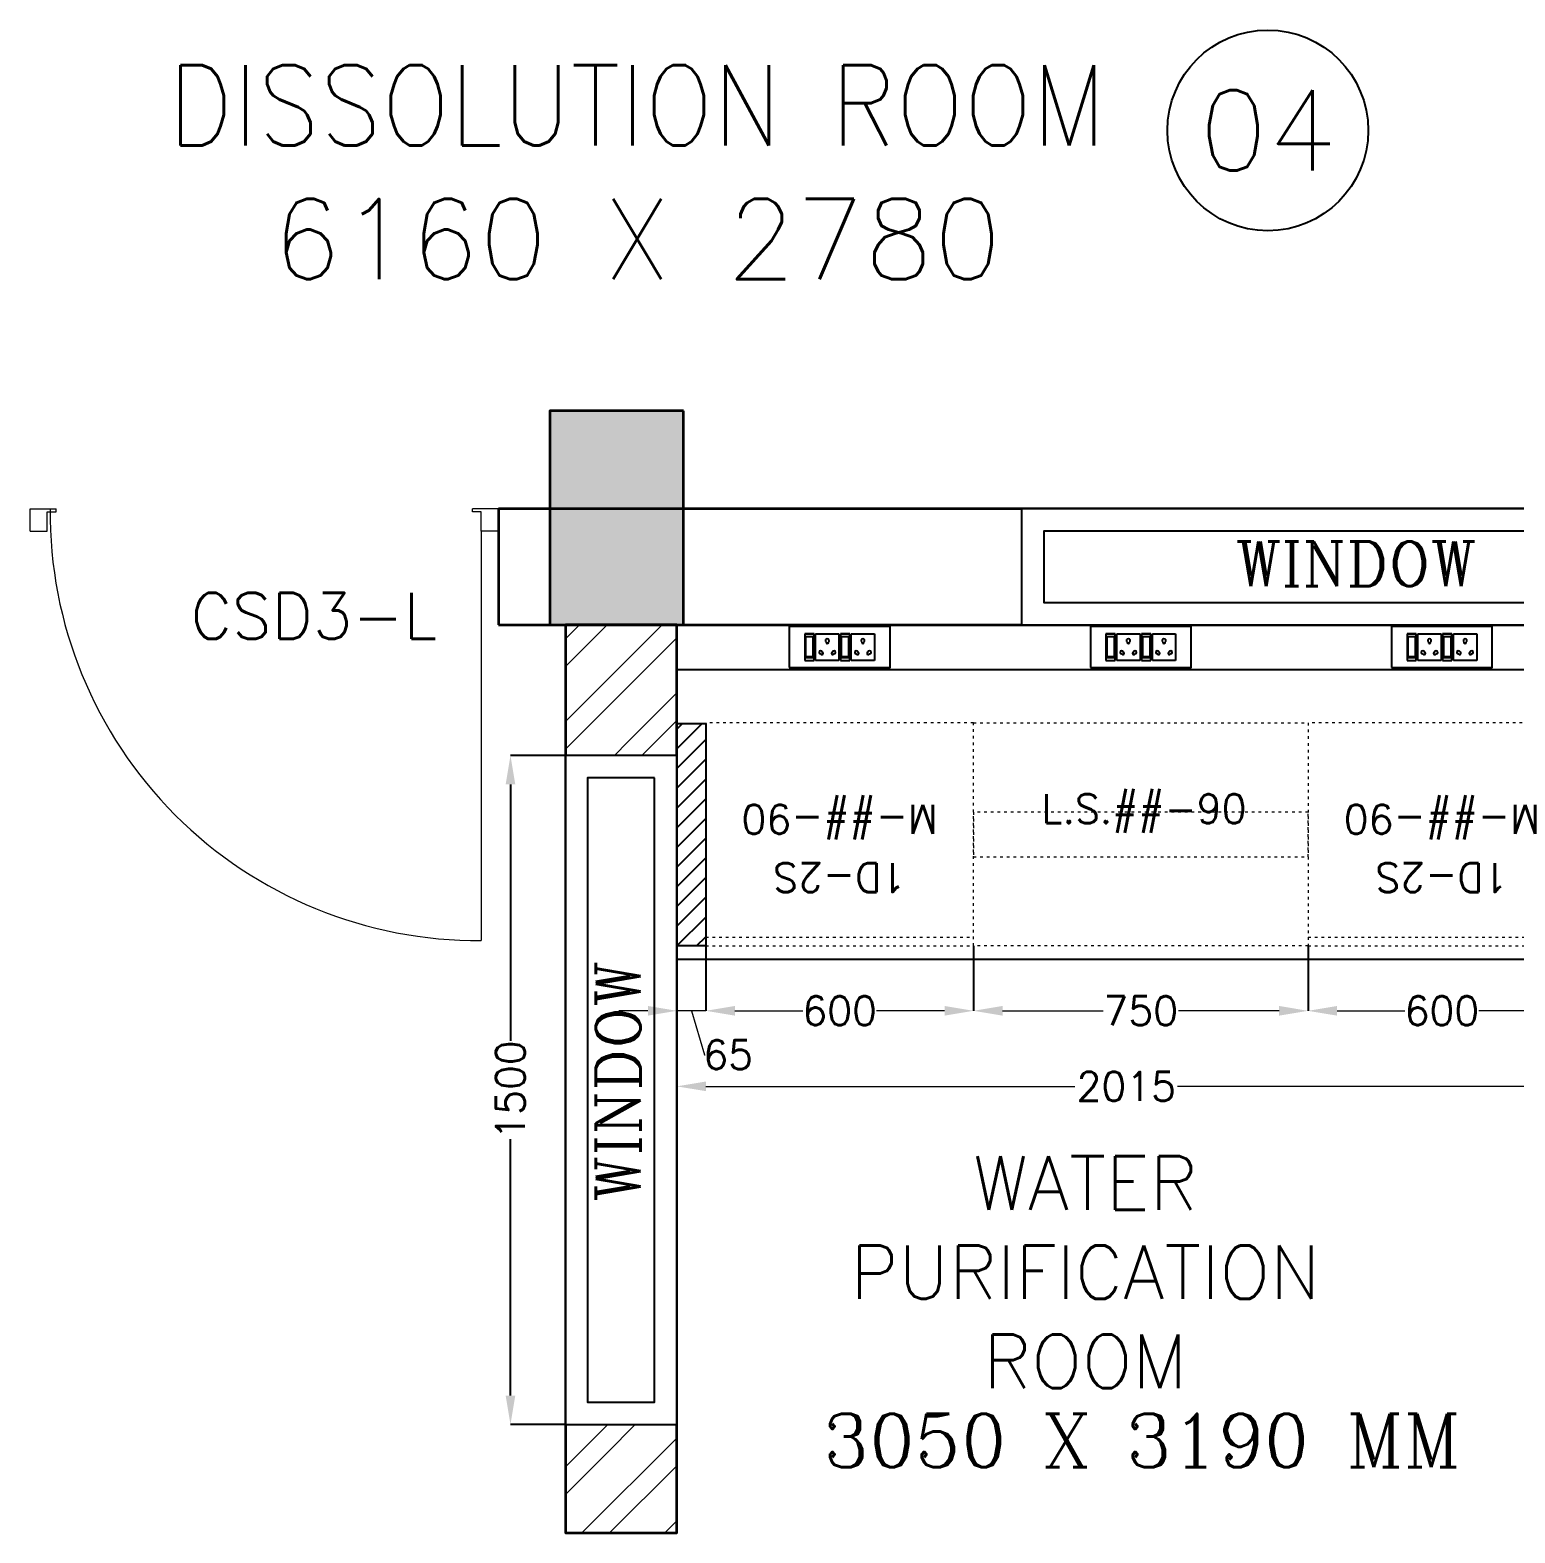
# Model space of a CAD drawing. Extents: x -52083 to 49512, y -145230 to 20224.
# Drawn here: x -28813 to -25484, y -129497 to -126127 of the extents above; entities that cross this region are included whole.
import ezdxf
from ezdxf.enums import TextEntityAlignment as Align

# ---------------------------------------------------------------- set-up
doc = ezdxf.new("R2010")
doc.units = 0
doc.header["$LTSCALE"] = 0.5
doc.header["$MEASUREMENT"] = 0
doc.header["$PDMODE"] = 32
doc.linetypes.add('ACAD_ISO03W100', pattern=[30, 12, -18])
for name, color, linetype, lineweight in [('1050x2100 Door', 6, 'Continuous', 5), ('COL', 1, 'Continuous', 35), ('DIM', 3, 'Continuous', 5), ('Hatch-1', 8, 'Continuous', 5), ('Sa-Block Text', 7, 'Continuous', 18), ('wall-1', 7, 'Continuous', 35)]:
    doc.layers.add(name, color=color, linetype=linetype, lineweight=lineweight)
for name, color, linetype in [('PDF_Text', 5, 'Continuous'), ('SA-6MRP', 1, 'Continuous'), ('SA-6MUP', 223, 'Continuous'), ('SA-FUR', 3, 'Continuous'), ('SA-Voice', 5, 'Continuous')]:
    doc.layers.add(name, color=color, linetype=linetype)
doc.styles.add('RomanS', font='romans.shx')
doc.styles.get("Standard").update_dxf_attribs({"font": 'romans.shx'})
doc.dimstyles.new('Sa-dim', dxfattribs={"dimtxt": 65, "dimasz": 65, "dimexe": 0, "dimexo": 0, "dimtad": 0, "dimdec": 0, "dimdsep": 46, "dimtxsty": 'Standard', "dimcen": 0, "dimclrd": 256, "dimclre": 7, "dimclrt": 1, "dimadec": 0, "dimazin": 0, "dimtfac": 1, "dimtdec": 0, "dimtmove": 0, "dimatfit": 3, "dimfxl": 1, "dimlwd": -1, "dimarcsym": 0})

# ---------------------------------------------------------------- blocks, each defined once
blk = doc.blocks.new('A$C054a1436')
at = {"color": 1}
blk.add_circle((225, 225), 225, dxfattribs=at)
blk.add_attdef('T1', text='', height=180).set_placement((225, 225), align=Align.MIDDLE_CENTER)
blk = doc.blocks.new('*U172')
at = {"color": 5}
blk.add_wipeout([(50, 400), (50, 250), (1450, 250), (1450, 400)], dxfattribs=at)
blk.add_wipeout([(0, 450), (0, 200), (1500, 200), (1500, 450)], dxfattribs=at)
for points in [[(0, 450), (0, 200), (1500, 200), (1500, 450)], [(50, 400), (50, 250), (1450, 250), (1450, 400)]]:
    blk.add_lwpolyline(points, close=True, dxfattribs=at)
blk = doc.blocks.new('*U118')
at = {"layer": 'SA-FUR', "color": 230, "linetype": 'ACAD_ISO03W100', "lineweight": 13}
blk.add_line((600, 20), (0, 20), dxfattribs=at)
blk.add_lwpolyline([(0, 500), (600, 500), (600, 0), (0, 0)], close=True, dxfattribs=at)
at = {"layer": 'SA-FUR', "color": 7}
for tag, p in [('TAG', (300, 316.2)), ('TAG-2', (300, 185.8))]:
    blk.add_attdef(tag, text='', height=65, rotation=180, dxfattribs=at).set_placement(p, align=Align.CENTER)
blk = doc.blocks.new('*U92')
at = {"layer": 'SA-FUR', "color": 230, "linetype": 'ACAD_ISO03W100', "lineweight": 13}
for points in [[(750, 500), (0, 500), (0, 0), (750, 0)], [(750, 200), (0, 200), (0, 300), (750, 300)]]:
    blk.add_lwpolyline(points, close=True, dxfattribs=at)
at = {"layer": 'SA-FUR', "color": 7}
blk.add_attdef('TAG-2', text='', height=65, dxfattribs=at).set_placement((382.1, 224.8), align=Align.CENTER)
blk = doc.blocks.new('*U120')
at = {"color": 1}
blk.add_lwpolyline([(-2125, 0), (620, 0), (620, 100), (-2125, 100)], close=True, dxfattribs=at)
blk = doc.blocks.new('*D891')
at = {"layer": 'Defpoints', "color": 0}
for p in [(-25947.5, -128180.7), (-25347.5, -128180.7), (-25947.5, -128326.2)]:
    blk.add_point(p, dxfattribs=at)
at = {"layer": 'DIM', "color": 7, "lineweight": -2}
for p, q in [((-25947.5, -128180.7), (-25947.5, -128326.2)), ((-25347.5, -128180.7), (-25347.5, -128326.2))]:
    blk.add_line(p, q, dxfattribs=at)
at = {"layer": 'DIM'}
for p, q in [((-25882.5, -128326.2), (-25730.2, -128326.2)), ((-25412.5, -128326.2), (-25564.9, -128326.2))]:
    blk.add_line(p, q, dxfattribs=at)
for points in [[(-25882.5, -128315.3), (-25882.5, -128337), (-25947.5, -128326.2)], [(-25412.5, -128315.3), (-25412.5, -128337), (-25347.5, -128326.2)]]:
    blk.add_solid(points, dxfattribs=at)
at = {"layer": 'DIM', "color": 1, "insert": (-25647.5, -128326.2), "char_height": 65, "attachment_point": 5}
blk.add_mtext('600', dxfattribs=at)
blk = doc.blocks.new('*D892')
at = {"layer": 'Defpoints', "color": 0}
for p in [(-26697.5, -128180.7), (-25947.5, -128180.7), (-26697.5, -128326.2)]:
    blk.add_point(p, dxfattribs=at)
at = {"layer": 'DIM', "color": 7, "lineweight": -2}
for p, q in [((-26697.5, -128180.7), (-26697.5, -128326.2)), ((-25947.5, -128180.7), (-25947.5, -128326.2))]:
    blk.add_line(p, q, dxfattribs=at)
at = {"layer": 'DIM'}
for p, q in [((-26632.5, -128326.2), (-26406.7, -128326.2)), ((-26012.5, -128326.2), (-26238.3, -128326.2))]:
    blk.add_line(p, q, dxfattribs=at)
for points in [[(-26632.5, -128315.3), (-26632.5, -128337), (-26697.5, -128326.2)], [(-26012.5, -128315.3), (-26012.5, -128337), (-25947.5, -128326.2)]]:
    blk.add_solid(points, dxfattribs=at)
at = {"layer": 'DIM', "color": 1, "insert": (-26322.5, -128326.2), "char_height": 65, "attachment_point": 5}
blk.add_mtext('750', dxfattribs=at)
blk = doc.blocks.new('*D893')
at = {"layer": 'Defpoints', "color": 0}
for p in [(-27297.5, -128180.7), (-26697.5, -128180.7), (-27297.5, -128326.2)]:
    blk.add_point(p, dxfattribs=at)
at = {"layer": 'DIM', "color": 7, "lineweight": -2}
for p, q in [((-27297.5, -128180.7), (-27297.5, -128326.2)), ((-26697.5, -128180.7), (-26697.5, -128326.2))]:
    blk.add_line(p, q, dxfattribs=at)
at = {"layer": 'DIM'}
for p, q in [((-27232.5, -128326.2), (-27080.2, -128326.2)), ((-26762.5, -128326.2), (-26914.9, -128326.2))]:
    blk.add_line(p, q, dxfattribs=at)
for points in [[(-27232.5, -128315.3), (-27232.5, -128337), (-27297.5, -128326.2)], [(-26762.5, -128315.3), (-26762.5, -128337), (-26697.5, -128326.2)]]:
    blk.add_solid(points, dxfattribs=at)
at = {"layer": 'DIM', "color": 1, "insert": (-26997.5, -128326.2), "char_height": 65, "attachment_point": 5}
blk.add_mtext('600', dxfattribs=at)
blk = doc.blocks.new('*D894')
at = {"layer": 'Defpoints', "color": 0}
for p in [(-27362.5, -128180.7), (-27297.5, -128180.7), (-27362.5, -128326.2)]:
    blk.add_point(p, dxfattribs=at)
at = {"layer": 'DIM', "color": 7, "lineweight": -2}
for p, q in [((-27362.5, -128180.7), (-27362.5, -128326.2)), ((-27297.5, -128180.7), (-27297.5, -128326.2))]:
    blk.add_line(p, q, dxfattribs=at)
at = {"layer": 'DIM'}
for p, q in [((-27427.5, -128326.2), (-27492.5, -128326.2)), ((-27297.5, -128326.2), (-27362.5, -128326.2)), ((-27297.5, -128326.2), (-27362.5, -128326.2)), ((-27330, -128326.2), (-27300.5, -128424.6)), ((-27232.5, -128326.2), (-27167.5, -128326.2)), ((-27300.5, -128424.6), (-27299.2, -128424.6))]:
    blk.add_line(p, q, dxfattribs=at)
for points in [[(-27427.5, -128315.3), (-27427.5, -128337), (-27362.5, -128326.2)], [(-27232.5, -128315.3), (-27232.5, -128337), (-27297.5, -128326.2)]]:
    blk.add_solid(points, dxfattribs=at)
at = {"layer": 'DIM', "color": 1, "insert": (-27247.5, -128424.6), "char_height": 65, "attachment_point": 5}
blk.add_mtext('65', dxfattribs=at)
blk = doc.blocks.new('*D901')
at = {"layer": 'Defpoints', "color": 0}
for p in [(-27362.5, -128210.7), (-25347.5, -128210.7), (-27362.5, -128495.5)]:
    blk.add_point(p, dxfattribs=at)
at = {"layer": 'DIM', "color": 7, "lineweight": -2}
for p, q in [((-27362.5, -128210.7), (-27362.5, -128495.5)), ((-25347.5, -128210.7), (-25347.5, -128495.5))]:
    blk.add_line(p, q, dxfattribs=at)
at = {"layer": 'DIM'}
for p, q in [((-27297.5, -128495.5), (-26470.2, -128495.5)), ((-25412.5, -128495.5), (-26239.9, -128495.5))]:
    blk.add_line(p, q, dxfattribs=at)
for points in [[(-27297.5, -128484.7), (-27297.5, -128506.3), (-27362.5, -128495.5)], [(-25412.5, -128484.7), (-25412.5, -128506.3), (-25347.5, -128495.5)]]:
    blk.add_solid(points, dxfattribs=at)
at = {"layer": 'DIM', "color": 1, "insert": (-26355, -128495.5), "char_height": 65, "attachment_point": 5}
blk.add_mtext('2015', dxfattribs=at)
blk = doc.blocks.new('*U133')
at = {"ltscale": 300}
for p, q in [((-78.1, 29.8), (-78.1, -29.8)), ((-78.1, 29.8), (-78.1, -29.8)), ((-57.3, 29.8), (-78.1, 29.8)), ((-78.1, 29.8), (-57.3, 29.8)), ((-76.3, 23.3), (-76.3, -23.3)), ((-59.1, 23.3), (-76.3, 23.3)), ((-59.1, -23.3), (-59.1, 23.3)), ((-57.3, -29.8), (-57.3, 29.8)), ((-53.9, 29.8), (-1.7, 29.8)), ((-53.9, -29.8), (-53.9, 29.8)), ((-1.7, 29.8), (-1.7, -29.8)), ((1.7, 29.8), (1.7, -29.8)), ((1.7, 29.8), (1.7, -29.8)), ((22.5, 29.8), (1.7, 29.8)), ((1.7, 29.8), (22.5, 29.8)), ((3.5, 23.3), (3.5, -23.3)), ((20.7, 23.3), (3.5, 23.3)), ((20.7, -23.3), (20.7, 23.3)), ((22.5, -29.8), (22.5, 29.8)), ((25.9, -29.8), (25.9, 29.8)), ((25.9, 29.8), (78.1, 29.8)), ((78.1, 29.8), (78.1, -29.8)), ((-78.1, -29.8), (-57.3, -29.8)), ((-76.3, -21.2), (-59.1, -21.2)), ((-76.3, -23.3), (-59.1, -23.3)), ((-1.7, -29.8), (-53.9, -29.8)), ((1.7, -29.8), (22.5, -29.8)), ((3.5, -21.2), (20.7, -21.2)), ((3.5, -23.3), (20.7, -23.3)), ((78.1, -29.8), (25.9, -29.8))]:
    blk.add_line(p, q, dxfattribs=at)
blk.add_lwpolyline([(-113, -46), (113, -46), (113, 46), (-113, 46)], close=True, dxfattribs=at)
for centre, radius, start, end in [((-27.8, 14.7), 4.06, 307.1584, 232.8416), ((-27.8, 10.6), 2.59, 161.4031, 18.5969), ((52, 14.7), 4.06, 307.1584, 232.8416), ((52, 10.6), 2.59, 161.4031, 18.5969), ((-42.7, -11.6), 3.5, 5.2689, 272.51), ((-39.9, -14), 2.82, 202.6838, 75.0951), ((-15.7, -14), 2.82, 104.9049, 337.3162), ((-12.9, -11.6), 3.5, 267.49, 174.7311), ((37.1, -11.6), 3.5, 5.2689, 272.51), ((39.9, -14), 2.82, 202.6838, 75.0951), ((64.1, -14), 2.82, 104.9049, 337.3162), ((66.9, -11.6), 3.5, 267.49, 174.7311)]:
    blk.add_arc(centre, radius, start, end, dxfattribs=at)
at = {"layer": 'Sa-Block Text', "flags": 1}
for tag, p in [('PROJECTNAME', (102.4, 776)), ('FLOOR', (102.4, 686.5)), ('LABNAME', (102.4, 577)), ('ITEMNO:', (102.4, 479.7))]:
    blk.add_attdef(tag, text='', height=65, dxfattribs=at).set_placement(p, align=Align.MIDDLE_CENTER)
at = {"layer": 'Sa-Block Text'}
blk.add_attdef('CATALOGUE', text='', height=65, dxfattribs=at).set_placement((102.4, 360.5), align=Align.MIDDLE_CENTER)
blk = doc.blocks.new('*U130')
for p, q in [((-78.1, 29.8), (-78.1, -29.8)), ((-78.1, 29.8), (-78.1, -29.8)), ((-57.3, 29.8), (-78.1, 29.8)), ((-78.1, 29.8), (-57.3, 29.8)), ((-76.3, 23.3), (-76.3, -23.3)), ((-59.1, 23.3), (-76.3, 23.3)), ((-59.1, -23.3), (-59.1, 23.3)), ((-57.3, -29.8), (-57.3, 29.8)), ((-53.9, 29.8), (-1.7, 29.8)), ((-53.9, -29.8), (-53.9, 29.8)), ((-1.7, 29.8), (-1.7, -29.8)), ((1.7, 29.8), (1.7, -29.8)), ((1.7, 29.8), (1.7, -29.8)), ((22.5, 29.8), (1.7, 29.8)), ((1.7, 29.8), (22.5, 29.8)), ((3.5, 23.3), (3.5, -23.3)), ((20.7, 23.3), (3.5, 23.3)), ((20.7, -23.3), (20.7, 23.3)), ((22.5, -29.8), (22.5, 29.8)), ((25.9, -29.8), (25.9, 29.8)), ((25.9, 29.8), (78.1, 29.8)), ((78.1, 29.8), (78.1, -29.8)), ((-78.1, -29.8), (-57.3, -29.8)), ((-76.3, -21.2), (-59.1, -21.2)), ((-76.3, -23.3), (-59.1, -23.3)), ((-1.7, -29.8), (-53.9, -29.8)), ((1.7, -29.8), (22.5, -29.8)), ((3.5, -21.2), (20.7, -21.2)), ((3.5, -23.3), (20.7, -23.3)), ((78.1, -29.8), (25.9, -29.8))]:
    blk.add_line(p, q)
blk.add_lwpolyline([(-113, -46), (113, -46), (113, 46), (-113, 46)], close=True)
for centre, radius, start, end in [((-27.8, 14.7), 4.06, 307.1584, 232.8416), ((-27.8, 10.6), 2.59, 161.4031, 18.5969), ((52, 14.7), 4.06, 307.1584, 232.8416), ((52, 10.6), 2.59, 161.4031, 18.5969), ((-42.7, -11.6), 3.5, 5.2689, 272.51), ((-39.9, -14), 2.82, 202.6838, 75.0951), ((-15.7, -14), 2.82, 104.9049, 337.3162), ((-12.9, -11.6), 3.5, 267.49, 174.7311), ((37.1, -11.6), 3.5, 5.2689, 272.51), ((39.9, -14), 2.82, 202.6838, 75.0951), ((64.1, -14), 2.82, 104.9049, 337.3162), ((66.9, -11.6), 3.5, 267.49, 174.7311)]:
    blk.add_arc(centre, radius, start, end)
at = {"layer": 'Sa-Block Text', "flags": 1}
for tag, p in [('PROJECTNAME', (14.8, 619.1)), ('FLOOR', (14.8, 529.6)), ('LABNAME', (14.8, 420.1)), ('ITEMNO:', (14.8, 322.8))]:
    blk.add_attdef(tag, text='', height=65, dxfattribs=at).set_placement(p, align=Align.MIDDLE_CENTER)
at = {"layer": 'Sa-Block Text'}
blk.add_attdef('CATALOGUE', text='', height=65, dxfattribs=at).set_placement((14.8, 173.9), align=Align.MIDDLE_CENTER)
blk = doc.blocks.new('*D1169')
at = {"layer": 'Defpoints', "color": 0}
for p in [(-27735.5, -127753.7), (-27612.5, -127753.7), (-27612.5, -129253.7)]:
    blk.add_point(p, dxfattribs=at)
at = {"layer": 'SA-Voice', "color": 7, "lineweight": -2}
for p, q in [((-27612.5, -127753.7), (-27735.5, -127753.7)), ((-27612.5, -129253.7), (-27735.5, -129253.7))]:
    blk.add_line(p, q, dxfattribs=at)
at = {"layer": 'SA-Voice'}
for p, q in [((-27735.5, -127818.7), (-27735.5, -128393.2)), ((-27735.5, -129188.7), (-27735.5, -128614.2))]:
    blk.add_line(p, q, dxfattribs=at)
for points in [[(-27746.3, -127818.7), (-27724.7, -127818.7), (-27735.5, -127753.7)], [(-27746.3, -129188.7), (-27724.7, -129188.7), (-27735.5, -129253.7)]]:
    blk.add_solid(points, dxfattribs=at)
at = {"layer": 'SA-Voice', "color": 1, "insert": (-27735.5, -128503.7), "char_height": 65, "attachment_point": 5, "rotation": 90}
blk.add_mtext('1500', dxfattribs=at)
blk = doc.blocks.new('*U109')
at = {"color": 5}
blk.add_wipeout([(50, 400), (50, 240), (1450, 240), (1450, 400)], dxfattribs=at)
blk.add_wipeout([(0, 450), (0, 190), (1500, 190), (1500, 450)], dxfattribs=at)
for points in [[(0, 450), (0, 190), (1500, 190), (1500, 450)], [(50, 400), (50, 240), (1450, 240), (1450, 400)]]:
    blk.add_lwpolyline(points, close=True, dxfattribs=at)
blk = doc.blocks.new('1050x2100')
at = {"layer": '1050x2100 Door'}
for p, q in [((289971.9, 46661.9), (289971.9, 46711.8)), ((289971.9, 46711.8), (290030.3, 46711.8)), ((289971.9, 46661.9), (289971.9, 46711.8)), ((290010.2, 46661.9), (290010.2, 46705.1)), ((290010.2, 46705.1), (290030.3, 46705.1)), ((290030.3, 46705.1), (290030.3, 46711.8)), ((291021.9, 46711.8), (290963.5, 46711.8)), ((290963.5, 46705.1), (290963.5, 46711.8)), ((290983.6, 46705.1), (290963.5, 46705.1)), ((290983.6, 46661.9), (290983.6, 46705.1)), ((291021.9, 46661.9), (291021.9, 46711.8)), ((289971.9, 46661.9), (290010.2, 46661.9)), ((291021.9, 46661.9), (290983.6, 46661.9)), ((290983.6, 46661.9), (290983.6, 45743.9))]:
    blk.add_line(p, q, dxfattribs=at)
blk.add_arc((290976, 46702.9), 959, 179.4701, 270.4563, dxfattribs=at)
blk = doc.blocks.new('BARE')
at = {"layer": 'COL'}
h = blk.add_hatch(color=256, dxfattribs=at)
h.dxf.hatch_style = 1
h.paths.add_polyline_path([(-9795.5, -29924.6), (-10095.5, -29924.6), (-10095.5, -30404.6), (-9795.5, -30404.6)])
at = {"layer": 'Hatch-1'}
h = blk.add_hatch(dxfattribs=at)
h.set_pattern_fill('ANSI32,_O', color=256, scale=350)
h.set_pattern_definition([(45, (-108477.94, -16431.28), (-92.80777, 92.80777), []), (45, (-108416.07, -16431.28), (-92.80777, 92.80777), [])])
h.paths.add_polyline_path([(-9810.5, -30404.6), (-10060.5, -30404.6), (-10060.5, -32440.6), (-9810.5, -32440.6)])
blk.add_line((-9810.5, -32440.6), (-10060.5, -32440.6))
at = {"layer": 'COL'}
blk.add_lwpolyline([(-9795.5, -29924.6), (-10095.5, -29924.6), (-10095.5, -30404.6), (-9795.5, -30404.6)], close=True, dxfattribs=at)
at = {"layer": 'Hatch-1'}
blk.add_lwpolyline([(-10210.5, -30144.6), (-10095.5, -30144.6), (-10095.5, -30404.6), (-10210.5, -30404.6)], close=True, dxfattribs=at)
at = {"layer": 'wall-1', "color": 7}
for p, q in [((-10210.5, -30144.6), (-10210.5, -30404.6)), ((-9810.5, -30404.6), (-10060.5, -30404.6))]:
    blk.add_line(p, q, dxfattribs=at)
for points in [[(-9810.5, -30144.6), (-10210.5, -30144.6)], [(-10210.5, -30404.6), (-6765.5, -30404.6), (-6765.5, -30144.6), (-10210.5, -30144.6)], [(-10210.5, -30404.6), (-9810.5, -30404.6)]]:
    blk.add_lwpolyline(points, dxfattribs=at)
blk.add_lwpolyline([(-9810.5, -30404.6), (-10060.5, -30404.6), (-10060.5, -32440.6), (-9810.5, -32440.6)], close=True, dxfattribs=at)
ref = blk.add_blockref('A$C054a1436', (-8710.7, -29521.3))
ref.add_attrib('T1', '04', dxfattribs={"color": 1, "height": 180}).set_placement((-8485.7, -29296.3), align=Align.MIDDLE_CENTER)
blk.add_blockref('*U120', (-7685.6, -30504.6))
at = {"layer": '1050x2100 Door'}
blk.add_blockref('1050x2100', (-301232.5, -76856.3), dxfattribs=at)
at = {"layer": 'SA-6MRP', "color": 7}
for p in [(-9445.5, -30454.6), (-8095.5, -30454.6)]:
    blk.add_blockref('*U133', p, dxfattribs=at)
at = {"layer": 'SA-6MUP', "color": 7}
blk.add_blockref('*U130', (-8770.5, -30454.6), dxfattribs=at)
at = {"layer": 'SA-FUR'}
ref = blk.add_blockref('*U118', (-9145.5, -31124.6), dxfattribs=dict(at, xscale=-1))
ref.add_attrib('TAG', 'M-##-90', dxfattribs={"color": 7, "height": 65, "rotation": 180}).set_placement((-9445.5, -30808.3), align=Align.CENTER)
ref.add_attrib('TAG-2', '1D-2S', dxfattribs={"color": 7, "height": 65, "rotation": 180}).set_placement((-9445.5, -30938.7), align=Align.CENTER)
ref = blk.add_blockref('*U92', (-9145.5, -30624.6), dxfattribs=dict(at, xscale=-1, rotation=180))
ref.add_attrib('TAG-2', 'L.S.##-90', dxfattribs={"color": 7, "height": 65}).set_placement((-8763.4, -30849.4), align=Align.CENTER)
ref = blk.add_blockref('*U118', (-7795.5, -31124.6), dxfattribs=dict(at, xscale=-1))
ref.add_attrib('TAG', 'M-##-90', dxfattribs={"color": 7, "height": 65, "rotation": 180}).set_placement((-8095.5, -30808.3), align=Align.CENTER)
ref.add_attrib('TAG-2', '1D-2S', dxfattribs={"color": 7, "height": 65, "rotation": 180}).set_placement((-8095.5, -30938.7), align=Align.CENTER)
at = {"layer": '1050x2100 Door', "color": 0, "style": 'RomanS'}
blk.add_text('CSD3-L', height=103.23, dxfattribs=at).set_placement((-10900.7, -30436.2))
at = {"layer": 'PDF_Text', "style": 'RomanS'}
for s, insert, char_height, width, attachment_point in [('{\\W0.9;DISSOLUTION ROOM\\P\\W1;\\C0;6160 X 2780}', (-9899.5, -29389.8), 180, 2461.8, 5), ('WATER PURIFICATION ROOM', (-8894.8, -32115.9), 120, 1501.998, 8), ('{\\Fromanc|c0;3050 X 3190 MM}', (-8767.7, -32293.2), 120, 1676.079, 8)]:
    blk.add_mtext(s, dxfattribs=dict(at, insert=insert, char_height=char_height, width=width, attachment_point=attachment_point))
at = {"layer": 'PDF_Text', "insert": (-9882.5, -31829.5), "char_height": 100, "attachment_point": 2, "rotation": 270, "style": 'RomanS'}
blk.add_mtext('{\\Fromanc|c0;WINDOW}', dxfattribs=at)
at = {"layer": 'SA-FUR', "color": 7}
for p in [(-11828.1, -20212.7), (-10178.1, -20212.7), (-8528.1, -20212.7), (-12428.4, -24228.4), (-10778.4, -24228.4), (-9128.4, -24228.4)]:
    blk.add_attdef('LS##90', text='', height=65, dxfattribs=at).set_placement(p, align=Align.CENTER)
at = {"layer": 'DIM', "color": 7}
for base, p1, p2, picture, middle in [((-9745.5, -31270), (-9145.5, -31124.6), (-9745.5, -31124.6), '*D893', (-9445.5, -31270)), ((-9145.5, -31270), (-8395.5, -31124.6), (-9145.5, -31124.6), '*D892', (-8770.5, -31270))]:
    dim = blk.add_linear_dim(base=base, p1=p1, p2=p2, dimstyle='Sa-dim', override={"dimtmove": 1}, dxfattribs=at)
    dim.commit()
    dim.dimension.update_dxf_attribs({"geometry": picture, "text_midpoint": middle, "insert": (17552, 97056.2)})
dim = blk.add_linear_dim(base=(-8395.5, -31270), p1=(-7795.5, -31124.6), p2=(-8395.5, -31124.6), dimstyle='Sa-dim', dxfattribs=at)
dim.commit()
dim.dimension.update_dxf_attribs({"geometry": '*D891', "text_midpoint": (-8095.5, -31270), "insert": (17552, 97056.2)})
at = {"rotation": 270}
blk.add_blockref('*U172', (-10260.5, -30697.6), dxfattribs=at)
h = blk.add_hatch()
h.set_pattern_fill('ANSI31', scale=250)
h.set_pattern_definition([(45, (-125679.677, -44771.66), (-22.097087, 22.097087), [])])
h.paths.add_polyline_path([(-9745.5, -31124.6), (-9810.5, -31124.6), (-9810.5, -30626.2), (-9745.5, -30626.2)])
at = {"color": 3}
blk.add_lwpolyline([(-7795.5, -31154.6), (-9810.5, -31154.6), (-9810.5, -30404.6), (-7795.5, -30404.6)], close=True, dxfattribs=at)
at = {"color": 7}
blk.add_lwpolyline([(-9745.5, -31124.6), (-9810.5, -31124.6), (-9810.5, -30626.2), (-9745.5, -30626.2)], close=True, dxfattribs=at)
at = {"layer": 'PDF_Text', "insert": (-9992.2, -31427.9), "char_height": 100, "attachment_point": 2, "rotation": 90, "style": 'RomanS'}
blk.add_mtext('{\\Fromanc|c0;WINDOW}', dxfattribs=at)
at = {"layer": 'DIM', "color": 7}
dim = blk.add_linear_dim(base=(-9810.5, -31270), p1=(-9745.5, -31124.6), p2=(-9810.5, -31124.6), dimstyle='Sa-dim', override={"dimtmove": 1}, dxfattribs=at)
dim.commit()
dim.dimension.update_dxf_attribs({"geometry": '*D894', "text_midpoint": (-9746.6, -31368.4), "insert": (17552, 97056.2)})
dim = blk.add_linear_dim(base=(-9810.5, -31439.4), p1=(-7795.5, -31154.6), p2=(-9810.5, -31154.6), dimstyle='Sa-dim', dxfattribs=at)
dim.commit()
dim.dimension.update_dxf_attribs({"geometry": '*D901', "text_midpoint": (-8803, -31439.4), "insert": (17552, 97056.2)})
at = {"layer": 'SA-Voice', "color": 7}
dim = blk.add_linear_dim(base=(-10183.5, -30697.6), p1=(-10060.5, -32197.6), p2=(-10060.5, -30697.6), angle=90, dimstyle='Sa-dim', dxfattribs=at)
dim.commit()
dim.dimension.update_dxf_attribs({"geometry": '*D1169', "text_midpoint": (-10183.5, -31447.6), "insert": (17552, 97056.2)})
at = {"rotation": 180}
blk.add_blockref('*U109', (-7538, -29954.6), dxfattribs=at)
at = {"layer": 'PDF_Text', "insert": (-8288, -30217.8), "char_height": 100, "attachment_point": 2, "style": 'RomanS'}
blk.add_mtext('{\\Fromanc|c0;WINDOW}', dxfattribs=at)

msp = doc.modelspace()

# ---------------------------------------------------------------- block references
at = {"color": 240}
msp.add_blockref('BARE', (-17552, -97056.2, 2637.8), dxfattribs=at)

doc.saveas('drawing.dxf')
